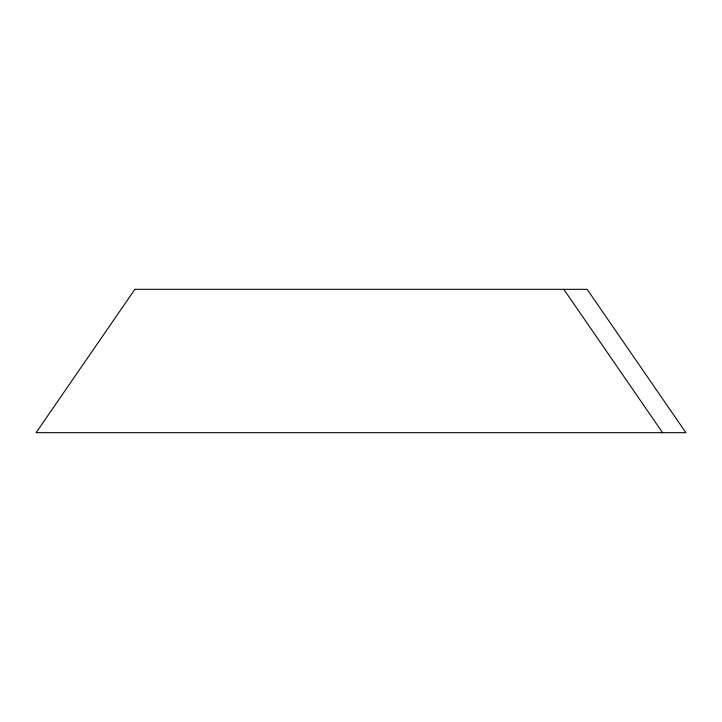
<?xml version="1.0" encoding="UTF-8"?>
<svg xmlns="http://www.w3.org/2000/svg" width="722" height="722" viewBox="0 0 722 722"><rect width="100%" height="100%" fill="white"/><g stroke="black" fill="none" stroke-linecap="round" stroke-linejoin="round"><path stroke-width="1.08" d="M563.819 289.332L662.588 432.668M134.87 289.332L36.1 432.668L685.9 432.668L587.13 289.332L134.87 289.332"/></g></svg>
